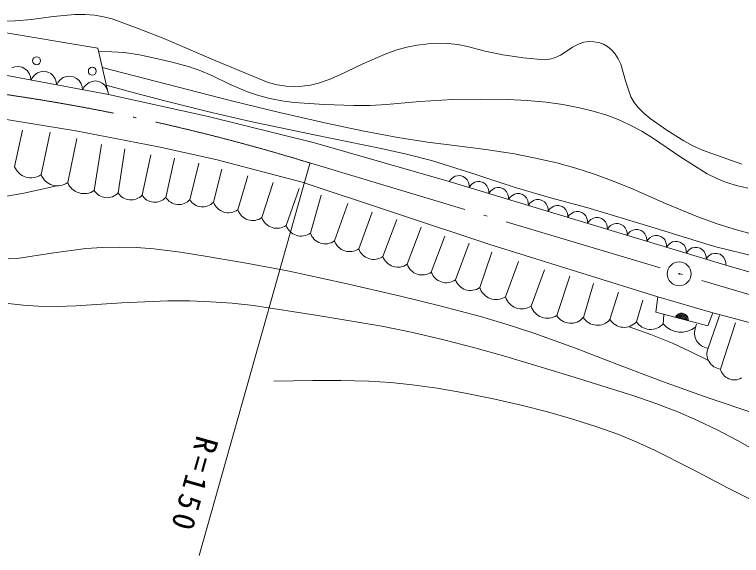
# Model space of a CAD drawing. Units: millimetres, scale not verified. Extents: x -625 to 714620, y -625 to 362121.
# Drawn here: x 372840 to 427195, y 241584 to 282055 of the extents above; entities that cross this region are included whole.
import ezdxf

# ---------------------------------------------------------------- set-up
doc = ezdxf.new("R2010")
doc.units = ezdxf.units.MM
doc.header["$LTSCALE"] = 1000
doc.linetypes.add('LONG_DASHED_DOTTED', pattern=[15.25, 12, -1.5, 0.25, -1.5])
doc.layers.add('S-SUV', color=7, linetype='Continuous', lineweight=13)
doc.styles.add('ＭＳ ゴシック', font='')
doc.styles.get('ＭＳ ゴシック').set_extended_font_data('MS Gothic')

msp = doc.modelspace()

# ---------------------------------------------------------------- linework, layer by layer
at = {"layer": 'S-SUV'}
for p, q in [((366521, 281638), (379071, 279532)), ((371637, 281523), (372875, 281573)), ((372875, 281573), (374119, 281684)), ((374119, 281684), (375725, 281896)), ((375725, 281896), (377337, 282048)), ((377337, 282048), (378089, 282055)), ((378089, 282055), (378839, 282002)), ((378839, 282002), (379499, 281895)), ((379499, 281895), (380145, 281728)), ((380145, 281728), (382083, 281021)), ((382083, 281021), (383994, 280259)), ((383994, 280259), (387883, 278589)), ((415066, 279873), (415413, 279981)), ((415413, 279981), (415779, 280032)), ((415779, 280032), (416163, 280024)), ((416163, 280024), (416540, 279955)), ((416540, 279955), (416879, 279834)), ((379071, 279532), (379855, 276065)), ((400542, 279098), (401344, 279386)), ((401344, 279386), (402164, 279616)), ((402164, 279616), (402951, 279775)), ((402951, 279775), (403757, 279875)), ((403757, 279875), (404496, 279913)), ((404496, 279913), (405245, 279891)), ((405245, 279891), (405978, 279804)), ((405978, 279804), (406711, 279657)), ((406711, 279657), (408028, 279319)), ((414085, 279288), (414557, 279605)), ((414557, 279605), (415066, 279873)), ((416879, 279834), (417188, 279660)), ((417188, 279660), (417476, 279424)), ((417476, 279424), (417730, 279135)), ((379127, 279283), (380103, 279274)), ((380103, 279274), (381074, 279206)), ((381074, 279206), (382196, 279034)), ((382196, 279034), (383322, 278801)), ((398822, 278335), (400542, 279098)), ((408028, 279319), (409349, 279043)), ((409349, 279043), (410887, 278824)), ((413212, 278819), (413655, 279022)), ((413655, 279022), (414085, 279288)), ((417730, 279135), (417975, 278750)), ((383322, 278801), (384631, 278502)), ((384631, 278502), (385921, 278146)), ((387883, 278589), (391802, 276973)), ((397119, 277513), (398822, 278335)), ((410887, 278824), (412448, 278664)), ((412448, 278664), (412836, 278712)), ((412836, 278712), (413212, 278819)), ((417975, 278750), (418166, 278337)), ((418166, 278337), (418514, 277106)), ((372862, 278138), (372628, 278062)), ((373102, 278168), (372862, 278138)), ((373402, 278112), (373102, 278168)), ((373615, 277997), (373402, 278112)), ((373805, 277841), (373615, 277997)), ((373954, 277594), (373805, 277841)), ((374792, 277776), (374558, 277700)), ((375032, 277806), (374792, 277776)), ((375331, 277750), (375032, 277806)), ((379397, 278089), (384228, 276854)), ((385921, 278146), (386764, 277842)), ((386764, 277842), (387584, 277482)), ((379855, 276065), (372135, 277510)), ((374034, 277384), (373954, 277594)), ((374065, 277148), (374034, 277384)), ((374184, 277356), (374065, 277148)), ((374330, 277523), (374184, 277356)), ((374558, 277700), (374330, 277523)), ((375545, 277636), (375331, 277750)), ((375735, 277480), (375545, 277636)), ((375884, 277233), (375735, 277480)), ((375964, 277023), (375884, 277233)), ((376488, 277339), (376260, 277162)), ((376722, 277415), (376488, 277339)), ((376962, 277445), (376722, 277415)), ((377261, 277389), (376962, 277445)), ((377475, 277274), (377261, 277389)), ((377665, 277119), (377475, 277274)), ((387584, 277482), (388908, 276848)), ((396355, 277189), (397119, 277513)), ((375995, 276787), (375964, 277023)), ((376114, 276995), (375995, 276787)), ((376260, 277162), (376114, 276995)), ((377814, 276871), (377665, 277119)), ((377894, 276662), (377814, 276871)), ((378190, 276801), (378044, 276634)), ((378418, 276978), (378190, 276801)), ((378652, 277054), (378418, 276978)), ((378892, 277084), (378652, 277054)), ((379191, 277028), (378892, 277084)), ((379404, 276913), (379191, 277028)), ((379595, 276758), (379404, 276913)), ((379744, 276510), (379595, 276758)), ((381879, 276182), (379693, 276782)), ((384228, 276854), (389066, 275607)), ((388908, 276848), (390259, 276267)), ((391802, 276973), (392471, 276803)), ((392471, 276803), (393150, 276694)), ((393150, 276694), (393738, 276659)), ((393738, 276659), (394336, 276685)), ((394336, 276685), (394959, 276775)), ((394959, 276775), (395580, 276926)), ((395580, 276926), (396355, 277189)), ((418514, 277106), (418922, 275890)), ((377925, 276426), (377894, 276662)), ((378044, 276634), (377925, 276426)), ((379824, 276300), (379744, 276510)), ((379855, 276065), (379824, 276300)), ((384070, 275599), (381879, 276182)), ((390259, 276267), (391082, 275986)), ((379855, 276065), (387316, 274422)), ((387270, 274799), (384070, 275599)), ((389066, 275607), (392656, 274729)), ((391082, 275986), (391920, 275763)), ((391920, 275763), (392830, 275594)), ((392830, 275594), (393752, 275484)), ((403140, 275536), (405622, 275688)), ((405622, 275688), (407670, 275721)), ((407670, 275721), (409731, 275693)), ((409731, 275693), (411169, 275620)), ((411169, 275620), (412603, 275488)), ((418922, 275890), (419168, 275481)), ((393752, 275484), (395982, 275336)), ((395982, 275336), (398208, 275248)), ((398208, 275248), (399433, 275255)), ((399433, 275255), (400660, 275322)), ((400660, 275322), (403140, 275536)), ((412603, 275488), (413843, 275313)), ((413843, 275313), (415090, 275077)), ((415090, 275077), (416108, 274827)), ((419168, 275481), (419467, 275102)), ((419467, 275102), (419902, 274664)), ((377420, 273346), (369648, 274626)), ((390475, 274060), (387270, 274799)), ((392656, 274729), (396271, 273908)), ((416108, 274827), (417116, 274518)), ((417116, 274518), (417977, 274193)), ((419902, 274664), (420380, 274267)), ((387316, 274422), (395266, 272468)), ((395362, 273021), (390475, 274060)), ((417977, 274193), (418812, 273814)), ((420380, 274267), (421615, 273415)), ((372840, 270666), (373434, 273408)), ((396271, 273908), (398870, 273348)), ((418812, 273814), (419733, 273322)), ((421615, 273415), (422883, 272613)), ((374828, 270075), (375498, 273243)), ((383593, 272157), (377420, 273346)), ((400250, 272021), (395362, 273021)), ((398870, 273348), (401491, 272844)), ((419733, 273322), (420625, 272776)), ((376817, 269483), (377490, 272789)), ((378805, 268891), (379348, 272335)), ((395266, 272468), (405351, 269570)), ((401491, 272844), (403712, 272505)), ((403712, 272505), (405941, 272226)), ((420625, 272776), (422599, 271439)), ((422883, 272613), (423571, 272235)), ((380589, 268718), (381082, 272004)), ((387891, 271197), (383593, 272157)), ((402145, 271601), (400250, 272021)), ((405941, 272226), (408081, 271954)), ((408081, 271954), (410217, 271621)), ((423571, 272235), (424288, 271911)), ((424288, 271911), (427222, 270848)), ((382372, 268544), (383022, 271550)), ((384156, 268371), (384797, 271303)), ((404014, 271125), (402145, 271601)), ((410217, 271621), (411802, 271315)), ((411802, 271315), (413384, 270948)), ((422599, 271439), (424619, 270144)), ((385940, 268198), (386614, 270931)), ((394919, 270911), (386645, 241584)), ((394344, 269513), (387891, 271197)), ((407116, 270164), (404014, 271125)), ((413384, 270948), (414803, 270559)), ((387723, 268024), (388334, 270477)), ((410204, 269144), (407116, 270164)), ((414803, 270559), (416204, 270113)), ((389532, 267443), (390274, 269982)), ((405461, 269722), (405351, 269570)), ((405590, 269840), (405461, 269722)), ((405783, 269959), (405590, 269840)), ((405972, 269998), (405783, 269959)), ((406163, 270001), (405972, 269998)), ((406392, 269932), (406163, 270001)), ((406548, 269824), (406392, 269932)), ((406684, 269686), (406548, 269824)), ((406779, 269480), (406684, 269686)), ((416204, 270113), (417667, 269574)), ((424619, 270144), (425293, 269802)), ((425293, 269802), (425990, 269517)), ((374782, 268953), (375443, 269110)), ((375443, 269110), (376112, 269273)), ((391341, 266861), (392187, 269486)), ((408381, 264849), (394344, 269513)), ((405351, 269570), (426029, 263307)), ((406824, 269309), (406779, 269480)), ((406828, 269122), (406824, 269309)), ((406938, 269274), (406828, 269122)), ((407067, 269392), (406938, 269274)), ((407260, 269511), (407067, 269392)), ((407449, 269551), (407260, 269511)), ((407640, 269554), (407449, 269551)), ((407869, 269484), (407640, 269554)), ((408025, 269376), (407869, 269484)), ((408161, 269238), (408025, 269376)), ((408256, 269032), (408161, 269238)), ((408737, 269064), (408544, 268945)), ((408926, 269103), (408737, 269064)), ((409117, 269106), (408926, 269103)), ((409346, 269037), (409117, 269106)), ((412909, 268351), (410204, 269144)), ((417667, 269574), (419106, 268980)), ((425990, 269517), (426816, 269260)), ((426816, 269260), (427673, 269057)), ((372268, 268474), (373533, 268684)), ((373533, 268684), (374782, 268953)), ((393150, 266279), (394127, 269032)), ((394959, 265697), (395778, 268537)), ((408301, 268861), (408256, 269032)), ((408305, 268675), (408301, 268861)), ((408415, 268827), (408305, 268675)), ((408544, 268945), (408415, 268827)), ((409502, 268929), (409346, 269037)), ((409638, 268791), (409502, 268929)), ((409733, 268585), (409638, 268791)), ((409778, 268414), (409733, 268585)), ((410214, 268617), (410021, 268498)), ((410403, 268656), (410214, 268617)), ((410594, 268659), (410403, 268656)), ((410823, 268589), (410594, 268659)), ((410979, 268482), (410823, 268589)), ((419106, 268980), (421503, 267926)), ((409782, 268227), (409778, 268414)), ((409892, 268379), (409782, 268227)), ((410021, 268498), (409892, 268379)), ((411115, 268344), (410979, 268482)), ((411210, 268138), (411115, 268344)), ((411255, 267967), (411210, 268138)), ((411498, 268050), (411369, 267932)), ((411691, 268169), (411498, 268050)), ((411880, 268209), (411691, 268169)), ((412071, 268211), (411880, 268209)), ((412300, 268142), (412071, 268211)), ((412457, 268034), (412300, 268142)), ((412592, 267896), (412457, 268034)), ((415632, 267617), (412909, 268351)), ((396768, 265116), (397760, 267918)), ((411259, 267780), (411255, 267967)), ((411369, 267932), (411259, 267780)), ((412687, 267690), (412592, 267896)), ((412732, 267519), (412687, 267690)), ((412736, 267333), (412732, 267519)), ((412846, 267485), (412736, 267333)), ((412975, 267603), (412846, 267485)), ((413168, 267722), (412975, 267603)), ((413358, 267761), (413168, 267722)), ((413548, 267764), (413358, 267761)), ((413777, 267695), (413548, 267764)), ((413934, 267587), (413777, 267695)), ((414069, 267449), (413934, 267587)), ((414164, 267243), (414069, 267449)), ((420420, 266180), (415632, 267617)), ((421503, 267926), (423934, 266923)), ((398576, 264534), (399576, 267257)), ((414209, 267072), (414164, 267243)), ((414213, 266885), (414209, 267072)), ((414323, 267037), (414213, 266885)), ((414452, 267156), (414323, 267037)), ((414645, 267275), (414452, 267156)), ((414835, 267314), (414645, 267275)), ((415025, 267317), (414835, 267314)), ((415254, 267247), (415025, 267317)), ((415411, 267139), (415254, 267247)), ((415546, 267002), (415411, 267139)), ((415641, 266796), (415546, 267002)), ((423934, 266923), (425366, 266408)), ((400385, 263952), (401434, 266720)), ((415686, 266625), (415641, 266796)), ((415690, 266438), (415686, 266625)), ((415801, 266590), (415690, 266438)), ((415929, 266708), (415801, 266590)), ((416122, 266827), (415929, 266708)), ((416312, 266867), (416122, 266827)), ((416502, 266869), (416312, 266867)), ((416731, 266800), (416502, 266869)), ((416888, 266692), (416731, 266800)), ((417023, 266554), (416888, 266692)), ((417118, 266348), (417023, 266554)), ((417163, 266177), (417118, 266348)), ((417599, 266380), (417406, 266261)), ((417789, 266419), (417599, 266380)), ((417979, 266422), (417789, 266419)), ((418208, 266353), (417979, 266422)), ((418365, 266245), (418208, 266353)), ((425366, 266408), (426825, 265947)), ((402194, 263371), (403250, 266142)), ((417167, 265991), (417163, 266177)), ((417278, 266143), (417167, 265991)), ((417406, 266261), (417278, 266143)), ((418500, 266107), (418365, 266245)), ((418595, 265901), (418500, 266107)), ((418640, 265730), (418595, 265901)), ((418883, 265814), (418755, 265695)), ((419076, 265932), (418883, 265814)), ((419266, 265972), (419076, 265932)), ((419456, 265975), (419266, 265972)), ((419685, 265905), (419456, 265975)), ((419842, 265797), (419685, 265905)), ((419977, 265660), (419842, 265797)), ((425183, 264702), (420420, 266180)), ((426825, 265947), (428397, 265521)), ((404003, 262789), (405025, 265482)), ((418644, 265543), (418640, 265730)), ((418755, 265695), (418644, 265543)), ((420072, 265453), (419977, 265660)), ((420117, 265283), (420072, 265453)), ((420121, 265096), (420117, 265283)), ((420360, 265366), (420232, 265248)), ((420553, 265485), (420360, 265366)), ((420743, 265524), (420553, 265485)), ((420933, 265527), (420743, 265524)), ((421162, 265458), (420933, 265527)), ((421319, 265350), (421162, 265458)), ((421454, 265212), (421319, 265350)), ((405812, 262207), (406841, 264945)), ((420954, 260931), (408381, 264849)), ((420232, 265248), (420121, 265096)), ((421549, 265006), (421454, 265212)), ((421594, 264835), (421549, 265006)), ((421598, 264649), (421594, 264835)), ((421709, 264801), (421598, 264649)), ((421837, 264919), (421709, 264801)), ((422031, 265038), (421837, 264919)), ((422220, 265077), (422031, 265038)), ((422410, 265080), (422220, 265077)), ((422639, 265011), (422410, 265080)), ((422796, 264903), (422639, 265011)), ((422932, 264765), (422796, 264903)), ((423026, 264559), (422932, 264765)), ((373035, 263812), (375610, 264210)), ((375610, 264210), (378171, 264544)), ((378171, 264544), (379419, 264633)), ((379419, 264633), (380673, 264661)), ((380673, 264661), (381969, 264617)), ((381969, 264617), (383266, 264513)), ((383266, 264513), (385251, 264267)), ((385251, 264267), (387237, 263961)), ((407621, 261626), (408534, 264285)), ((423071, 264388), (423026, 264559)), ((423075, 264201), (423071, 264388)), ((423186, 264353), (423075, 264201)), ((423314, 264471), (423186, 264353)), ((423508, 264590), (423314, 264471)), ((423697, 264630), (423508, 264590)), ((423887, 264633), (423697, 264630)), ((424116, 264563), (423887, 264633)), ((424273, 264455), (424116, 264563)), ((424409, 264317), (424273, 264455)), ((424503, 264111), (424409, 264317)), ((425174, 264182), (424985, 264143)), ((425364, 264185), (425174, 264182)), ((429756, 263593), (425183, 264702)), ((425593, 264116), (425364, 264185)), ((372357, 263766), (373035, 263812)), ((387237, 263961), (390312, 263431)), ((424548, 263941), (424503, 264111)), ((424552, 263754), (424548, 263941)), ((424663, 263906), (424552, 263754)), ((424791, 264024), (424663, 263906)), ((424985, 264143), (424791, 264024)), ((425750, 264008), (425593, 264116)), ((425886, 263870), (425750, 264008)), ((425980, 263664), (425886, 263870)), ((426025, 263493), (425980, 263664)), ((390312, 263431), (393370, 262844)), ((409542, 260930), (410515, 263583)), ((426029, 263307), (426025, 263493)), ((426029, 263307), (445545, 257617)), ((393370, 262844), (397493, 261958)), ((411462, 260233), (412456, 262964)), ((413383, 259537), (414353, 262468)), ((397493, 261958), (401611, 261012)), ((415371, 259383), (416128, 261932)), ((401611, 261012), (404651, 260263)), ((417358, 259228), (418003, 261271)), ((420792, 259797), (420954, 260931)), ((420954, 260931), (425058, 259743)), ((372360, 260436), (373475, 260306)), ((377452, 260259), (380875, 260474)), ((380875, 260474), (384305, 260629)), ((384305, 260629), (385916, 260631)), ((385916, 260631), (387526, 260572)), ((387526, 260572), (389111, 260453)), ((389111, 260453), (390698, 260274)), ((419346, 259073), (419819, 260693)), ((373475, 260306), (374603, 260235)), ((374603, 260235), (376022, 260217)), ((376022, 260217), (377452, 260259)), ((390698, 260274), (395508, 259533)), ((404651, 260263), (407685, 259454)), ((395508, 259533), (400316, 258732)), ((407685, 259454), (409679, 258866)), ((424680, 258771), (420792, 259797)), ((421333, 258918), (421388, 259579)), ((422252, 259412), (422320, 259513)), ((423219, 259157), (422252, 259412)), ((422293, 259466), (423211, 259223)), ((422320, 259513), (422401, 259592)), ((423203, 259290), (422333, 259520)), ((422385, 259571), (423180, 259361)), ((422401, 259592), (422523, 259674)), ((423153, 259433), (422449, 259618)), ((422523, 259674), (422645, 259704)), ((422523, 259663), (423108, 259509)), ((422645, 259704), (422768, 259710)), ((423010, 259600), (422650, 259695)), ((422768, 259710), (422918, 259670)), ((422918, 259670), (423022, 259604)), ((423022, 259604), (423113, 259518)), ((423113, 259518), (423179, 259387)), ((423179, 259387), (423212, 259277)), ((423212, 259277), (423219, 259157)), ((425058, 259743), (424680, 258771)), ((424698, 257102), (425557, 259537)), ((434765, 257122), (425058, 259743)), ((400316, 258732), (402626, 258259)), ((409679, 258866), (411664, 258218)), ((423769, 258670), (423824, 258877)), ((425626, 255533), (426755, 259001)), ((402626, 258259), (404934, 257724)), ((411664, 258218), (414782, 257088)), ((418794, 258702), (420420, 258115)), ((404934, 257724), (407268, 257128)), ((420420, 258115), (422032, 257469)), ((407268, 257128), (409586, 256474)), ((422032, 257469), (423360, 256850)), ((414782, 257088), (417882, 255901)), ((423360, 256850), (424669, 256189)), ((409586, 256474), (414361, 255026)), ((417882, 255901), (421284, 254612)), ((414361, 255026), (419135, 253528)), ((393680, 254655), (392227, 254625)), ((395133, 254677), (393680, 254655)), ((397244, 254677), (395133, 254677)), ((399342, 254618), (397244, 254677)), ((400967, 254514), (399342, 254618)), ((402575, 254352), (400967, 254514)), ((421284, 254612), (424713, 253375)), ((404444, 254093), (402575, 254352)), ((406296, 253775), (404444, 254093)), ((408523, 253333), (406296, 253775)), ((410727, 252833), (408523, 253333)), ((419135, 253528), (420786, 252953)), ((424713, 253375), (428259, 252192)), ((412702, 252327), (410727, 252833)), ((420786, 252953), (422426, 252318)), ((414654, 251765), (412702, 252327)), ((422426, 252318), (423915, 251679)), ((416311, 251234), (414654, 251765)), ((423915, 251679), (425388, 250982)), ((417939, 250650), (416311, 251234)), ((419326, 250088), (417939, 250650)), ((425388, 250982), (426904, 250189)), ((420690, 249470), (419326, 250088)), ((426904, 250189), (428388, 249344)), ((423454, 248073), (420690, 249470)), ((426196, 246620), (423454, 248073)), ((428250, 245592), (426196, 246620))]:
    msp.add_line(p, q, dxfattribs=at)
at = {"layer": 'S-SUV', "linetype": 'LONG_DASHED_DOTTED'}
msp.add_line((395004, 270925), (441284, 257054), dxfattribs=at)
at = {"layer": 'S-SUV'}
for centre, radius in [((374486, 278596), 298), ((378656, 277815), 298), ((422538, 262657), 896), ((422538, 262657), 27)]:
    msp.add_circle(centre, radius, dxfattribs=at)
at = {"layer": 'S-SUV', "linetype": 'LONG_DASHED_DOTTED'}
msp.add_arc((350422, 126447), 151200, 72.85133, 84.11275, dxfattribs=at)
at = {"layer": 'S-SUV'}
for centre, radius, start, end in [((374070, 271162), 1326, 201.9571, 304.8993), ((376058, 270570), 1326, 201.9571, 304.8993), ((378046, 269979), 1326, 201.9571, 304.8993), ((379762, 269473), 1120, 211.3178, 317.578), ((381546, 269300), 1120, 211.3178, 317.578), ((383329, 269127), 1120, 211.3178, 317.578), ((385113, 268953), 1120, 211.3178, 317.578), ((386896, 268780), 1120, 211.3178, 317.578), ((388846, 268412), 1188, 199.0433, 305.3035), ((390655, 267830), 1188, 199.0433, 305.3035), ((392463, 267248), 1188, 199.0433, 305.3035), ((394272, 266667), 1188, 199.0433, 305.3035), ((396081, 266085), 1188, 199.0433, 305.3035), ((397890, 265503), 1188, 199.0433, 305.3035), ((399699, 264922), 1188, 199.0433, 305.3035), ((401508, 264340), 1188, 199.0433, 305.3035), ((403317, 263758), 1188, 199.0433, 305.3035), ((405126, 263176), 1188, 199.0433, 305.3035), ((406934, 262595), 1188, 199.0433, 305.3035), ((408851, 262024), 1293, 197.9181, 302.2413), ((410772, 261327), 1293, 197.9181, 302.2413), ((412693, 260631), 1293, 197.9181, 302.2413), ((414435, 260205), 1246, 212.4163, 318.6764), ((416422, 260051), 1246, 212.4163, 318.6764), ((418410, 259896), 1246, 212.4163, 318.6764), ((420397, 259741), 1246, 212.4163, 318.6764), ((422677, 260036), 1748, 219.7561, 308.6304), ((424821, 258234), 1139, 157.4999, 263.7601), ((425750, 256666), 1139, 157.4999, 263.7601), ((426662, 255786), 1066, 193.7168, 299.977)]:
    msp.add_arc(centre, radius, start, end, dxfattribs=at)

# ---------------------------------------------------------------- texts
at = {"layer": 'S-SUV', "insert": (386462, 250648), "char_height": 1686, "attachment_point": 7, "rotation": 254.2, "style": 'ＭＳ ゴシック'}
msp.add_mtext('\\T1.3;R=150', dxfattribs=at)

doc.saveas('drawing.dxf')
